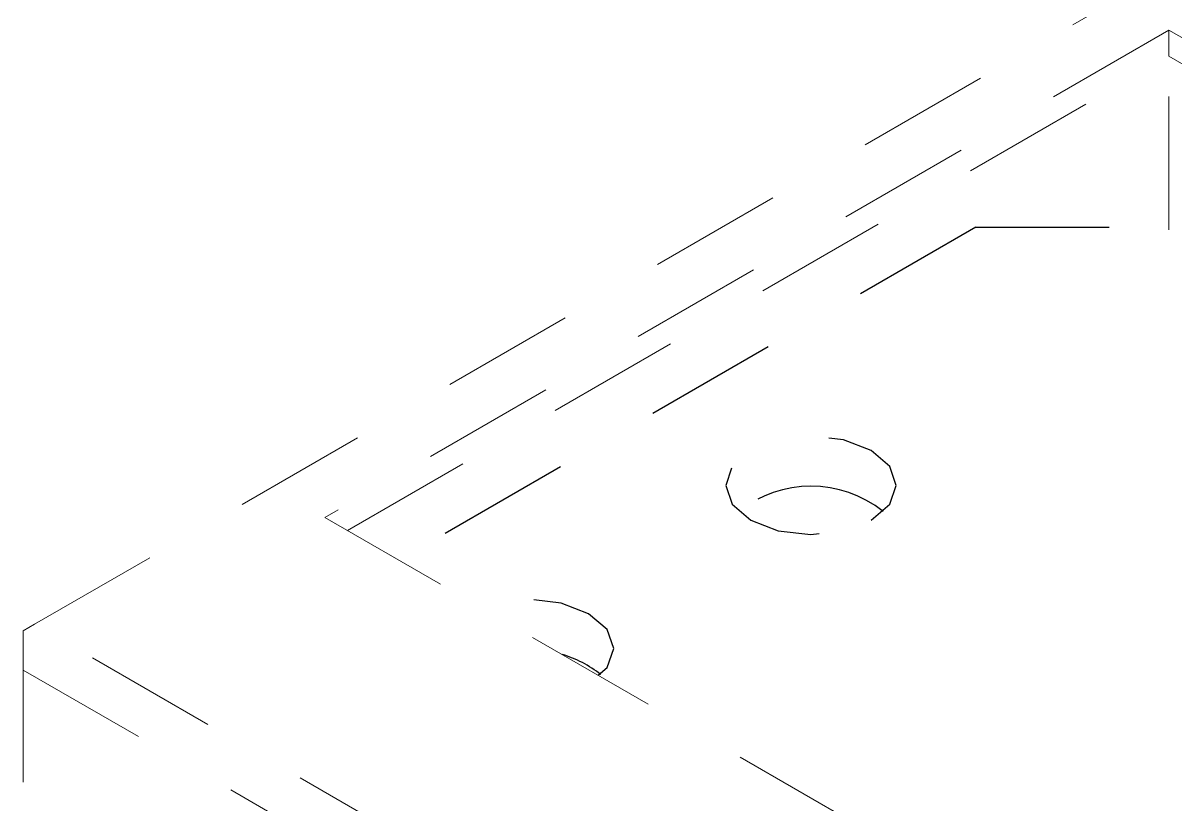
# Model space of a CAD drawing. Extents: x 0 to 10.3, y -9 to 0.
# Drawn here: x 1.188 to 2.27, y -1.756 to -1.022 of the extents above; entities that cross this region are included whole.
import ezdxf

# ---------------------------------------------------------------- set-up
doc = ezdxf.new("R2010")
doc.units = 0
doc.header["$LTSCALE"] = 0.5
doc.header["$MEASUREMENT"] = 0
doc.linetypes.add('HIDDEN', pattern=[0.375, 0.25, -0.125])
doc.layers.add('Brackets', color=181, linetype='CONTINUOUS')
doc.layers.add('Jig', color=41, linetype='CONTINUOUS', lineweight=13)

msp = doc.modelspace()

# ---------------------------------------------------------------- linework, layer by layer
at = {"layer": 'Brackets', "linetype": 'HIDDEN', "lineweight": 25, "transparency": 16777216}
for q in [(1.5407, -1.526), (2.2589, -1.2136)]:
    msp.add_line((2.0821, -1.2136), q, dxfattribs=at)
at = {"layer": 'Brackets', "linetype": 'HIDDEN', "transparency": 16777216}
msp.add_line((2.4105, -1.3007), (2.2589, -1.2136), dxfattribs=at)
at = {"layer": 'Brackets', "linetype": 'HIDDEN', "lineweight": 25, "transparency": 16777216, "flags": 128}
for points in [[(1.984, -1.4885), (2.0013, -1.4735), (2.0074, -1.4559), (2.0013, -1.4382), (1.984, -1.4232), (1.9581, -1.4132), (1.9274, -1.4097), (1.8968, -1.4132), (1.8709, -1.4232), (1.8535, -1.4382), (1.8474, -1.4559), (1.8535, -1.4735), (1.8709, -1.4885), (1.8968, -1.4985), (1.9274, -1.502), (1.9581, -1.4985), (1.984, -1.4885)], [(1.7277, -1.6339), (1.7362, -1.6266), (1.7423, -1.6089), (1.7362, -1.5912), (1.7188, -1.5763), (1.6929, -1.5663), (1.6623, -1.5627), (1.6317, -1.5663), (1.6189, -1.5712)]]:
    msp.add_lwpolyline(points, dxfattribs=at)
at = {"layer": 'Brackets', "linetype": 'HIDDEN', "lineweight": 25, "transparency": 16777216}
for centre, end in [((1.9274, -1.5663), 128.2729), ((1.6623, -1.7194), 73.2177)]:
    msp.add_arc(centre, 0.1096, 51.7271, end, dxfattribs=at)
at = {"layer": 'Jig', "linetype": 'HIDDEN', "transparency": 16777216}
for p, q in [((1.1987, -1.5862), (2.437, -0.8714)), ((2.2633, -1.0288), (1.4714, -1.486)), ((2.5196, -1.1767), (2.2633, -1.0288)), ((2.2633, -1.0288), (2.2633, -1.0533)), ((1.4926, -1.4982), (2.2633, -1.0533)), ((2.2633, -1.2161), (2.2633, -1.0533)), ((2.2633, -1.0533), (2.5053, -1.193)), ((1.4714, -1.486), (2.022, -1.8039)), ((1.1881, -1.5923), (1.1987, -1.5862)), ((2.3358, -2.2427), (1.1987, -1.5862)), ((1.1881, -1.6291), (1.1881, -1.5923)), ((1.1881, -1.6291), (2.3358, -2.2917)), ((1.1881, -1.9592), (1.1881, -1.6291))]:
    msp.add_line(p, q, dxfattribs=at)

doc.saveas('drawing.dxf')
